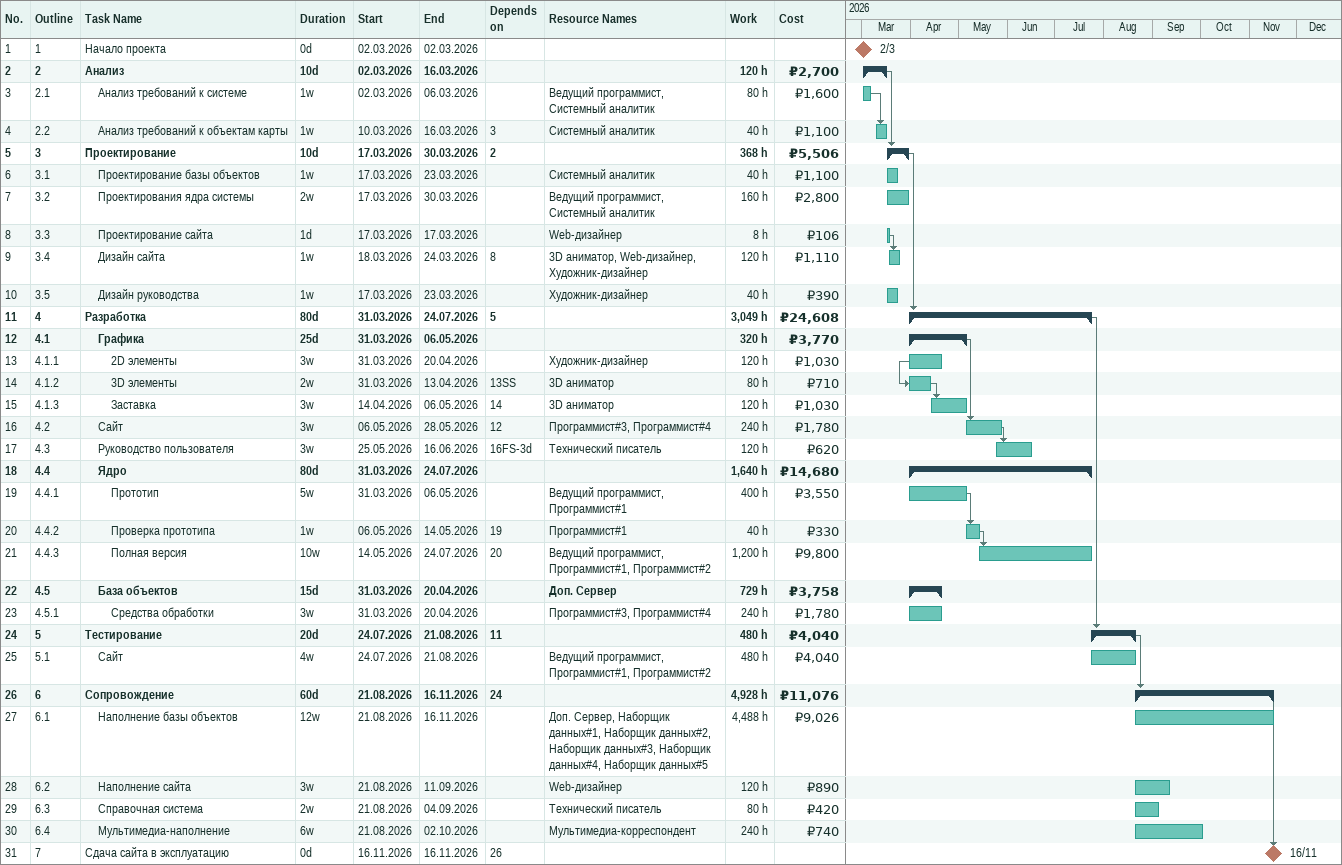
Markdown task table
| ID | WBS | Task | Duration | Start | Finish | Predecessors | Resources | Work (h) | Cost (₽) |
|---|---|---|---|---|---|---|---|---|---|
| 1 | 1 | Начало проекта | 0d | 2026-03-02 | 2026-03-02 |  |  |  |  |
| 2 | 2 | **Анализ** | 10d | 2026-03-02 | 2026-03-16 |  |  | 120 | 2700 |
| 3 | 2.1 | Анализ требований к системе | 1w | 2026-03-02 | 2026-03-06 |  | Ведущий программист, Системный аналитик | 80 | 1600 |
| 4 | 2.2 | Анализ требований к объектам карты | 1w | 2026-03-10 | 2026-03-16 | 3 | Системный аналитик | 40 | 1100 |
| 5 | 3 | **Проектирование** | 10d | 2026-03-17 | 2026-03-30 | 2 |  | 368 | 5506 |
| 6 | 3.1 | Проектирование базы объектов | 1w | 2026-03-17 | 2026-03-23 |  | Системный аналитик | 40 | 1100 |
| 7 | 3.2 | Проектирования ядра системы | 2w | 2026-03-17 | 2026-03-30 |  | Ведущий программист, Системный аналитик | 160 | 2800 |
| 8 | 3.3 | Проектирование сайта | 1d | 2026-03-17 | 2026-03-17 |  | Web-дизайнер | 8 | 106 |
| 9 | 3.4 | Дизайн сайта | 1w | 2026-03-18 | 2026-03-24 | 8 | 3D аниматор, Web-дизайнер, Художник-дизайнер | 120 | 1110 |
| 10 | 3.5 | Дизайн руководства | 1w | 2026-03-17 | 2026-03-23 |  | Художник-дизайнер | 40 | 390 |
| 11 | 4 | **Разработка** | 80d | 2026-03-31 | 2026-07-24 | 5 |  | 3049 | 24608 |
| 12 | 4.1 | **Графика** | 25d | 2026-03-31 | 2026-05-06 |  |  | 320 | 3770 |
| 13 | 4.1.1 | 2D элементы | 3w | 2026-03-31 | 2026-04-20 |  | Художник-дизайнер | 120 | 1030 |
| 14 | 4.1.2 | 3D элементы | 2w | 2026-03-31 | 2026-04-13 | 13SS | 3D аниматор | 80 | 710 |
| 15 | 4.1.3 | Заставка | 3w | 2026-04-14 | 2026-05-06 | 14 | 3D аниматор | 120 | 1030 |
| 16 | 4.2 | Сайт | 3w | 2026-05-06 | 2026-05-28 | 12 | Программист#3, Программист#4 | 240 | 1780 |
| 17 | 4.3 | Руководство пользователя | 3w | 2026-05-25 | 2026-06-16 | 16FS-3d | Технический писатель | 120 | 620 |
| 18 | 4.4 | **Ядро** | 80d | 2026-03-31 | 2026-07-24 |  |  | 1640 | 14680 |
| 19 | 4.4.1 | Прототип | 5w | 2026-03-31 | 2026-05-06 |  | Ведущий программист, Программист#1 | 400 | 3550 |
| 20 | 4.4.2 | Проверка прототипа | 1w | 2026-05-06 | 2026-05-14 | 19 | Программист#1 | 40 | 330 |
| 21 | 4.4.3 | Полная версия | 10w | 2026-05-14 | 2026-07-24 | 20 | Ведущий программист, Программист#1, Программист#2 | 1200 | 9800 |
| 22 | 4.5 | **База объектов** | 15d | 2026-03-31 | 2026-04-20 |  | Доп. Сервер | 729 | 3758 |
| 23 | 4.5.1 | Средства обработки | 3w | 2026-03-31 | 2026-04-20 |  | Программист#3, Программист#4 | 240 | 1780 |
| 24 | 5 | **Тестирование** | 20d | 2026-07-24 | 2026-08-21 | 11 |  | 480 | 4040 |
| 25 | 5.1 | Сайт | 4w | 2026-07-24 | 2026-08-21 |  | Ведущий программист, Программист#1, Программист#2 | 480 | 4040 |
| 26 | 6 | **Сопровождение** | 60d | 2026-08-21 | 2026-11-16 | 24 |  | 4928 | 11076 |
| 27 | 6.1 | Наполнение базы объектов | 12w | 2026-08-21 | 2026-11-16 |  | Доп. Сервер, Наборщик данных#1, Наборщик данных#2, Наборщик данных#3, Наборщик данных#4, Наборщик данных#5 | 4488 | 9026 |
| 28 | 6.2 | Наполнение сайта | 3w | 2026-08-21 | 2026-09-11 |  | Web-дизайнер | 120 | 890 |
| 29 | 6.3 | Справочная система | 2w | 2026-08-21 | 2026-09-04 |  | Технический писатель | 80 | 420 |
| 30 | 6.4 | Мультимедиа-наполнение | 6w | 2026-08-21 | 2026-10-02 |  | Мультимедиа-корреспондент | 240 | 740 |
| 31 | 7 | Сдача сайта в эксплуатацию | 0d | 2026-11-16 | 2026-11-16 | 26 |  |  |  |
